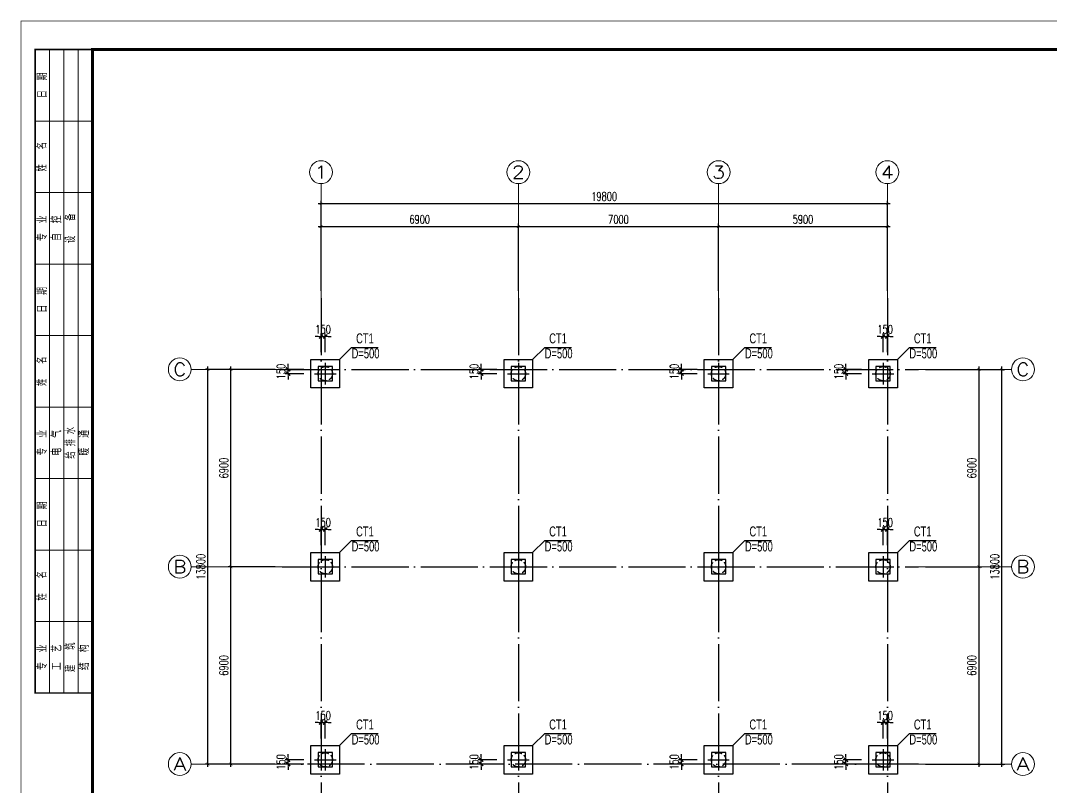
# Model space of a CAD drawing. Extents: x 959592 to 1105020, y -295412 to 379724.
# Drawn here: x 967965 to 1004002, y 139800 to 166608 of the extents above; entities that cross this region are included whole.
import ezdxf
from ezdxf.enums import TextEntityAlignment as Align

# ---------------------------------------------------------------- set-up
doc = ezdxf.new("R2010")
doc.units = 0
doc.header["$LTSCALE"] = 1000
doc.header["$MEASUREMENT"] = 0
for name, pattern in [('CENTER', [2, 1.25, -0.25, 0.25, -0.25]), ('DASH', [0.35, 0.25, -0.1]), ('DOTE', [2.42, 2, -0.2, 0.02, -0.2])]:
    doc.linetypes.add(name, pattern=pattern)
doc.layers.get('0').update_dxf_attribs({"linetype": 'CONTINUOUS'})
doc.layers.get('Defpoints').update_dxf_attribs({"linetype": 'CONTINUOUS', "lineweight": 5})
for name, color, linetype in [('AXIS_TEXT', 7, 'CONTINUOUS'), ('COLU', 7, 'CONTINUOUS'), ('DIMENSION', 3, 'CONTINUOUS'), ('DOTE', 1, 'DOTE'), ('承台', 44, 'CONTINUOUS'), ('承台编号', 7, 'CONTINUOUS'), ('桩编号', 7, 'CONTINUOUS'), ('桩身', 4, 'DASH'), ('桩轴线', 5, 'CENTER')]:
    doc.layers.add(name, color=color, linetype=linetype)
doc.layers.add('DIM', color=3, linetype='CONTINUOUS', lineweight=5)
doc.layers.add('FRAME', color=3, linetype='CONTINUOUS', lineweight=5)
doc.styles.add('_TCH_AXIS', font='COMPLEX', dxfattribs={"bigfont": 'GBCBIG'})
doc.styles.add('BW_Bold', font='Bweng2.shx', dxfattribs={"width": 0.7, "bigfont": 'hztxt.shx'})
doc.styles.add('COMPLEX', font='COMPLEX')
doc.styles.add('DXFS', font='txt.shx', dxfattribs={"width": 0.65, "bigfont": 'dxfs.shx'})
doc.styles.add('TSSD_Dimension', font='TXT.shx', dxfattribs={"width": 0.7, "bigfont": 'hztxt.shx'})
doc.dimstyles.new('TSSD_100_100$0', dxfattribs={"dimtxt": 300, "dimasz": 100, "dimexe": 100, "dimexo": 250, "dimgap": 100, "dimtad": 1, "dimdec": 0, "dimzin": 0, "dimdsep": 46, "dimtxsty": 'TSSD_Dimension', "dimblk1": '_tsdbk', "dimblk2": '_tsdbk', "dimsah": 1, "dimcen": 0, "dimdle": 100, "dimclrt": 7, "dimadec": 1, "dimazin": 0, "dimtfac": 1, "dimtdec": 0, "dimtix": 1, "dimtmove": 2, "dimatfit": 3, "dimldrblk": '_tsdbk', "dimfxl": 100, "dimtolj": 1, "dimtzin": 0, "dimarcsym": 0})

# ---------------------------------------------------------------- blocks, each defined once
blk = doc.blocks.new('_ARCHTICK')
at = {"color": 0, "linetype": 'ByBlock', "const_width": 0.15}
blk.add_lwpolyline([(-0.5, -0.5), (0.5, 0.5)], dxfattribs=at)
blk = doc.blocks.new('*D263')
at = {"layer": 'Defpoints', "color": 0, "ltscale": 0.5, "transparency": 16777216}
for p in [(999351, 147514), (1001472, 147514), (999351, 140614)]:
    blk.add_point(p, dxfattribs=at)
at = {"layer": 'DIM', "color": 0, "lineweight": -2, "ltscale": 0.5, "transparency": 16777216}
for p, q in [((999601, 147514), (1001572, 147514)), ((1001472, 140514), (1001472, 147614)), ((999601, 140614), (1001572, 140614))]:
    blk.add_line(p, q, dxfattribs=at)
at = {"layer": 'DIM', "color": 0, "lineweight": -2, "ltscale": 0.5, "transparency": 16777216, "xscale": 100, "yscale": 100, "zscale": 100}
for p, rotation in [((1001472, 147514), 90), ((1001472, 140614), 270)]:
    blk.add_blockref('_ARCHTICK', p, dxfattribs=dict(at, rotation=rotation))
at = {"layer": 'DIM', "color": 3, "ltscale": 0.5, "transparency": 16777216, "insert": (1001222, 144064), "char_height": 300, "attachment_point": 5, "rotation": 90, "style": 'TSSD_Dimension'}
blk.add_mtext('\\A1;6900', dxfattribs=at)
blk = doc.blocks.new('*D264')
at = {"layer": 'Defpoints', "color": 0, "ltscale": 0.5, "transparency": 16777216}
for p in [(999351, 154414), (1001472, 154414), (999351, 147514)]:
    blk.add_point(p, dxfattribs=at)
at = {"layer": 'DIM', "color": 0, "lineweight": -2, "ltscale": 0.5, "transparency": 16777216}
for p, q in [((999601, 154414), (1001572, 154414)), ((1001472, 147414), (1001472, 154514)), ((999601, 147514), (1001572, 147514))]:
    blk.add_line(p, q, dxfattribs=at)
at = {"layer": 'DIM', "color": 0, "lineweight": -2, "ltscale": 0.5, "transparency": 16777216, "xscale": 100, "yscale": 100, "zscale": 100}
for p, rotation in [((1001472, 154414), 90), ((1001472, 147514), 270)]:
    blk.add_blockref('_ARCHTICK', p, dxfattribs=dict(at, rotation=rotation))
at = {"layer": 'DIM', "color": 3, "ltscale": 0.5, "transparency": 16777216, "insert": (1001222, 150964), "char_height": 300, "attachment_point": 5, "rotation": 90, "style": 'TSSD_Dimension'}
blk.add_mtext('\\A1;6900', dxfattribs=at)
blk = doc.blocks.new('*D265')
at = {"layer": 'Defpoints', "color": 0, "ltscale": 0.5, "transparency": 16777216}
for p in [(999351, 154414), (1002272, 154414), (999351, 140614)]:
    blk.add_point(p, dxfattribs=at)
at = {"layer": 'DIM', "color": 0, "lineweight": -2, "ltscale": 0.5, "transparency": 16777216}
for p, q in [((999601, 154414), (1002372, 154414)), ((1002272, 140514), (1002272, 154514)), ((999601, 140614), (1002372, 140614))]:
    blk.add_line(p, q, dxfattribs=at)
at = {"layer": 'DIM', "color": 0, "lineweight": -2, "ltscale": 0.5, "transparency": 16777216, "xscale": 100, "yscale": 100, "zscale": 100}
for p, rotation in [((1002272, 154414), 90), ((1002272, 140614), 270)]:
    blk.add_blockref('_ARCHTICK', p, dxfattribs=dict(at, rotation=rotation))
at = {"layer": 'DIM', "color": 3, "ltscale": 0.5, "transparency": 16777216, "insert": (1002022, 147514), "char_height": 300, "attachment_point": 5, "rotation": 90, "style": 'TSSD_Dimension'}
blk.add_mtext('\\A1;13800', dxfattribs=at)
blk = doc.blocks.new('*D266')
at = {"layer": 'Defpoints', "color": 0, "ltscale": 0.5, "transparency": 16777216}
for p in [(985367, 159409), (978467, 156909), (985367, 156909)]:
    blk.add_point(p, dxfattribs=at)
at = {"layer": 'DIM', "color": 0, "lineweight": -2, "ltscale": 0.5, "transparency": 16777216}
for p, q in [((978367, 159409), (985467, 159409)), ((978467, 157159), (978467, 159509)), ((985367, 157159), (985367, 159509))]:
    blk.add_line(p, q, dxfattribs=at)
at = {"layer": 'DIM', "color": 0, "lineweight": -2, "ltscale": 0.5, "transparency": 16777216, "xscale": 100, "yscale": 100, "zscale": 100, "rotation": 180}
blk.add_blockref('_ARCHTICK', (978467, 159409), dxfattribs=at)
at = {"layer": 'DIM', "color": 0, "lineweight": -2, "ltscale": 0.5, "transparency": 16777216, "xscale": 100, "yscale": 100, "zscale": 100}
blk.add_blockref('_ARCHTICK', (985367, 159409), dxfattribs=at)
at = {"layer": 'DIM', "color": 3, "ltscale": 0.5, "transparency": 16777216, "insert": (981917, 159659), "char_height": 300, "attachment_point": 5, "style": 'TSSD_Dimension'}
blk.add_mtext('\\A1;6900', dxfattribs=at)
blk = doc.blocks.new('*D267')
at = {"layer": 'Defpoints', "color": 0, "ltscale": 0.5, "transparency": 16777216}
for p in [(992367, 159409), (985367, 156909), (992367, 156909)]:
    blk.add_point(p, dxfattribs=at)
at = {"layer": 'DIM', "color": 0, "lineweight": -2, "ltscale": 0.5, "transparency": 16777216}
for p, q in [((985267, 159409), (992467, 159409)), ((985367, 157159), (985367, 159509)), ((992367, 157159), (992367, 159509))]:
    blk.add_line(p, q, dxfattribs=at)
at = {"layer": 'DIM', "color": 0, "lineweight": -2, "ltscale": 0.5, "transparency": 16777216, "xscale": 100, "yscale": 100, "zscale": 100, "rotation": 180}
blk.add_blockref('_ARCHTICK', (985367, 159409), dxfattribs=at)
at = {"layer": 'DIM', "color": 0, "lineweight": -2, "ltscale": 0.5, "transparency": 16777216, "xscale": 100, "yscale": 100, "zscale": 100}
blk.add_blockref('_ARCHTICK', (992367, 159409), dxfattribs=at)
at = {"layer": 'DIM', "color": 3, "ltscale": 0.5, "transparency": 16777216, "insert": (988867, 159659), "char_height": 300, "attachment_point": 5, "style": 'TSSD_Dimension'}
blk.add_mtext('\\A1;7000', dxfattribs=at)
blk = doc.blocks.new('*D268')
at = {"layer": 'Defpoints', "color": 0, "ltscale": 0.5, "transparency": 16777216}
for p in [(998267, 159409), (992367, 156909), (998267, 156909)]:
    blk.add_point(p, dxfattribs=at)
at = {"layer": 'DIM', "color": 0, "lineweight": -2, "ltscale": 0.5, "transparency": 16777216}
for p, q in [((992267, 159409), (998367, 159409)), ((992367, 157159), (992367, 159509)), ((998267, 157159), (998267, 159509))]:
    blk.add_line(p, q, dxfattribs=at)
at = {"layer": 'DIM', "color": 0, "lineweight": -2, "ltscale": 0.5, "transparency": 16777216, "xscale": 100, "yscale": 100, "zscale": 100, "rotation": 180}
blk.add_blockref('_ARCHTICK', (992367, 159409), dxfattribs=at)
at = {"layer": 'DIM', "color": 0, "lineweight": -2, "ltscale": 0.5, "transparency": 16777216, "xscale": 100, "yscale": 100, "zscale": 100}
blk.add_blockref('_ARCHTICK', (998267, 159409), dxfattribs=at)
at = {"layer": 'DIM', "color": 3, "ltscale": 0.5, "transparency": 16777216, "insert": (995317, 159659), "char_height": 300, "attachment_point": 5, "style": 'TSSD_Dimension'}
blk.add_mtext('\\A1;5900', dxfattribs=at)
blk = doc.blocks.new('*D269')
at = {"layer": 'Defpoints', "color": 0, "ltscale": 0.5, "transparency": 16777216}
for p in [(998267, 160209), (978467, 156909), (998267, 156909)]:
    blk.add_point(p, dxfattribs=at)
at = {"layer": 'DIM', "color": 0, "lineweight": -2, "ltscale": 0.5, "transparency": 16777216}
for p, q in [((978367, 160209), (998367, 160209)), ((978467, 157159), (978467, 160309)), ((998267, 157159), (998267, 160309))]:
    blk.add_line(p, q, dxfattribs=at)
at = {"layer": 'DIM', "color": 0, "lineweight": -2, "ltscale": 0.5, "transparency": 16777216, "xscale": 100, "yscale": 100, "zscale": 100, "rotation": 180}
blk.add_blockref('_ARCHTICK', (978467, 160209), dxfattribs=at)
at = {"layer": 'DIM', "color": 0, "lineweight": -2, "ltscale": 0.5, "transparency": 16777216, "xscale": 100, "yscale": 100, "zscale": 100}
blk.add_blockref('_ARCHTICK', (998267, 160209), dxfattribs=at)
at = {"layer": 'DIM', "color": 3, "ltscale": 0.5, "transparency": 16777216, "insert": (988367, 160459), "char_height": 300, "attachment_point": 5, "style": 'TSSD_Dimension'}
blk.add_mtext('\\A1;19800', dxfattribs=at)
blk = doc.blocks.new('*D270')
at = {"layer": 'Defpoints', "color": 0, "ltscale": 0.5, "transparency": 16777216}
for p in [(975320, 147514), (977112, 147514), (977112, 140614)]:
    blk.add_point(p, dxfattribs=at)
at = {"layer": 'DIM', "color": 0, "lineweight": -2, "ltscale": 0.5, "transparency": 16777216}
for p, q in [((976862, 147514), (975220, 147514)), ((975320, 140514), (975320, 147614)), ((976862, 140614), (975220, 140614))]:
    blk.add_line(p, q, dxfattribs=at)
at = {"layer": 'DIM', "color": 0, "lineweight": -2, "ltscale": 0.5, "transparency": 16777216, "xscale": 100, "yscale": 100, "zscale": 100}
for p, rotation in [((975320, 147514), 90), ((975320, 140614), 270)]:
    blk.add_blockref('_ARCHTICK', p, dxfattribs=dict(at, rotation=rotation))
at = {"layer": 'DIM', "color": 3, "ltscale": 0.5, "transparency": 16777216, "insert": (975070, 144064), "char_height": 300, "attachment_point": 5, "rotation": 90, "style": 'TSSD_Dimension'}
blk.add_mtext('\\A1;6900', dxfattribs=at)
blk = doc.blocks.new('*D271')
at = {"layer": 'Defpoints', "color": 0, "ltscale": 0.5, "transparency": 16777216}
for p in [(975320, 154414), (977112, 154414), (977112, 147514)]:
    blk.add_point(p, dxfattribs=at)
at = {"layer": 'DIM', "color": 0, "lineweight": -2, "ltscale": 0.5, "transparency": 16777216}
for p, q in [((976862, 154414), (975220, 154414)), ((975320, 147414), (975320, 154514)), ((976862, 147514), (975220, 147514))]:
    blk.add_line(p, q, dxfattribs=at)
at = {"layer": 'DIM', "color": 0, "lineweight": -2, "ltscale": 0.5, "transparency": 16777216, "xscale": 100, "yscale": 100, "zscale": 100}
for p, rotation in [((975320, 154414), 90), ((975320, 147514), 270)]:
    blk.add_blockref('_ARCHTICK', p, dxfattribs=dict(at, rotation=rotation))
at = {"layer": 'DIM', "color": 3, "ltscale": 0.5, "transparency": 16777216, "insert": (975070, 150964), "char_height": 300, "attachment_point": 5, "rotation": 90, "style": 'TSSD_Dimension'}
blk.add_mtext('\\A1;6900', dxfattribs=at)
blk = doc.blocks.new('*D272')
at = {"layer": 'Defpoints', "color": 0, "ltscale": 0.5, "transparency": 16777216}
for p in [(974516, 154414), (977112, 154414), (977112, 140614)]:
    blk.add_point(p, dxfattribs=at)
at = {"layer": 'DIM', "color": 0, "lineweight": -2, "ltscale": 0.5, "transparency": 16777216}
for p, q in [((976862, 154414), (974416, 154414)), ((974516, 140514), (974516, 154514)), ((976862, 140614), (974416, 140614))]:
    blk.add_line(p, q, dxfattribs=at)
at = {"layer": 'DIM', "color": 0, "lineweight": -2, "ltscale": 0.5, "transparency": 16777216, "xscale": 100, "yscale": 100, "zscale": 100}
for p, rotation in [((974516, 154414), 90), ((974516, 140614), 270)]:
    blk.add_blockref('_ARCHTICK', p, dxfattribs=dict(at, rotation=rotation))
at = {"layer": 'DIM', "color": 3, "ltscale": 0.5, "transparency": 16777216, "insert": (974266, 147514), "char_height": 300, "attachment_point": 5, "rotation": 90, "style": 'TSSD_Dimension'}
blk.add_mtext('\\A1;13800', dxfattribs=at)
blk = doc.blocks.new('_AXISO')
blk.add_circle((0, 0), 0.5)
at = {"layer": 'AXIS_TEXT', "style": 'COMPLEX', "width": 1.041667}
blk.add_attdef('A', text='', height=0.56, dxfattribs=at).set_placement((-0.25, -0.28), (0.25, -0.28), align=Align.FIT)
blk = doc.blocks.new('_tsdbk')
blk.add_line((-1, 0), (1.5, 0))
at = {"const_width": 0.5}
blk.add_lwpolyline([(-0.7, -0.7), (0.7, 0.7)], dxfattribs=at)
blk = doc.blocks.new('*D277')
at = {"layer": 'Defpoints', "color": 0, "transparency": 16777216}
for p in [(996817, 154414), (997617, 154414), (997617, 154264)]:
    blk.add_point(p, dxfattribs=at)
at = {"layer": 'DIM', "color": 0, "lineweight": -2, "transparency": 16777216}
for p, q in [((996817, 154514), (996817, 154614)), ((997367, 154414), (996717, 154414)), ((997367, 154264), (996717, 154264)), ((996817, 154264), (996817, 154414)), ((996817, 154164), (996817, 154064))]:
    blk.add_line(p, q, dxfattribs=at)
at = {"layer": 'DIM', "color": 0, "lineweight": -2, "transparency": 16777216, "xscale": 100, "yscale": 100, "zscale": 100}
for p, rotation in [((996817, 154414), 270), ((996817, 154264), 90)]:
    blk.add_blockref('_tsdbk', p, dxfattribs=dict(at, rotation=rotation))
at = {"layer": 'DIM', "color": 7, "transparency": 16777216, "insert": (996567, 154339), "char_height": 300, "attachment_point": 5, "rotation": 90, "style": 'TSSD_Dimension'}
blk.add_mtext('\\A1;150', dxfattribs=at)
blk = doc.blocks.new('*D278')
at = {"layer": 'Defpoints', "color": 0, "transparency": 16777216}
for p in [(998267, 155564), (998117, 154764), (998267, 154764)]:
    blk.add_point(p, dxfattribs=at)
at = {"layer": 'DIM', "color": 0, "lineweight": -2, "transparency": 16777216}
for p, q in [((998017, 155564), (997917, 155564)), ((998117, 155014), (998117, 155664)), ((998117, 155564), (998267, 155564)), ((998267, 155014), (998267, 155664)), ((998367, 155564), (998467, 155564))]:
    blk.add_line(p, q, dxfattribs=at)
at = {"layer": 'DIM', "color": 0, "lineweight": -2, "transparency": 16777216, "xscale": 100, "yscale": 100, "zscale": 100}
blk.add_blockref('_tsdbk', (998117, 155564), dxfattribs=at)
at = {"layer": 'DIM', "color": 0, "lineweight": -2, "transparency": 16777216, "xscale": 100, "yscale": 100, "zscale": 100, "rotation": 180}
blk.add_blockref('_tsdbk', (998267, 155564), dxfattribs=at)
at = {"layer": 'DIM', "color": 7, "transparency": 16777216, "insert": (998192, 155814), "char_height": 300, "attachment_point": 5, "style": 'TSSD_Dimension'}
blk.add_mtext('\\A1;150', dxfattribs=at)
blk = doc.blocks.new('*D279')
at = {"layer": 'Defpoints', "color": 0, "transparency": 16777216}
for p in [(998267, 148814), (998117, 148014), (998267, 148014)]:
    blk.add_point(p, dxfattribs=at)
at = {"layer": 'DIM', "color": 0, "lineweight": -2, "transparency": 16777216}
for p, q in [((998117, 148264), (998117, 148914)), ((998267, 148264), (998267, 148914)), ((998017, 148814), (997917, 148814)), ((998117, 148814), (998267, 148814)), ((998367, 148814), (998467, 148814))]:
    blk.add_line(p, q, dxfattribs=at)
at = {"layer": 'DIM', "color": 0, "lineweight": -2, "transparency": 16777216, "xscale": 100, "yscale": 100, "zscale": 100}
blk.add_blockref('_tsdbk', (998117, 148814), dxfattribs=at)
at = {"layer": 'DIM', "color": 0, "lineweight": -2, "transparency": 16777216, "xscale": 100, "yscale": 100, "zscale": 100, "rotation": 180}
blk.add_blockref('_tsdbk', (998267, 148814), dxfattribs=at)
at = {"layer": 'DIM', "color": 7, "transparency": 16777216, "insert": (998192, 149064), "char_height": 300, "attachment_point": 5, "style": 'TSSD_Dimension'}
blk.add_mtext('\\A1;150', dxfattribs=at)
blk = doc.blocks.new('*D280')
at = {"layer": 'Defpoints', "color": 0, "transparency": 16777216}
for p in [(996817, 140764), (997617, 140764), (997617, 140614)]:
    blk.add_point(p, dxfattribs=at)
at = {"layer": 'DIM', "color": 0, "lineweight": -2, "transparency": 16777216}
for p, q in [((996817, 140864), (996817, 140964)), ((997367, 140764), (996717, 140764)), ((997367, 140614), (996717, 140614)), ((996817, 140614), (996817, 140764)), ((996817, 140514), (996817, 140414))]:
    blk.add_line(p, q, dxfattribs=at)
at = {"layer": 'DIM', "color": 0, "lineweight": -2, "transparency": 16777216, "xscale": 100, "yscale": 100, "zscale": 100}
for p, rotation in [((996817, 140764), 270), ((996817, 140614), 90)]:
    blk.add_blockref('_tsdbk', p, dxfattribs=dict(at, rotation=rotation))
at = {"layer": 'DIM', "color": 7, "transparency": 16777216, "insert": (996567, 140689), "char_height": 300, "attachment_point": 5, "rotation": 90, "style": 'TSSD_Dimension'}
blk.add_mtext('\\A1;150', dxfattribs=at)
blk = doc.blocks.new('*D281')
at = {"layer": 'Defpoints', "color": 0, "transparency": 16777216}
for p in [(998267, 142064), (998117, 141264), (998267, 141264)]:
    blk.add_point(p, dxfattribs=at)
at = {"layer": 'DIM', "color": 0, "lineweight": -2, "transparency": 16777216}
for p, q in [((998017, 142064), (997917, 142064)), ((998117, 141514), (998117, 142164)), ((998117, 142064), (998267, 142064)), ((998267, 141514), (998267, 142164)), ((998367, 142064), (998467, 142064))]:
    blk.add_line(p, q, dxfattribs=at)
at = {"layer": 'DIM', "color": 0, "lineweight": -2, "transparency": 16777216, "xscale": 100, "yscale": 100, "zscale": 100}
blk.add_blockref('_tsdbk', (998117, 142064), dxfattribs=at)
at = {"layer": 'DIM', "color": 0, "lineweight": -2, "transparency": 16777216, "xscale": 100, "yscale": 100, "zscale": 100, "rotation": 180}
blk.add_blockref('_tsdbk', (998267, 142064), dxfattribs=at)
at = {"layer": 'DIM', "color": 7, "transparency": 16777216, "insert": (998192, 142314), "char_height": 300, "attachment_point": 5, "style": 'TSSD_Dimension'}
blk.add_mtext('\\A1;150', dxfattribs=at)
blk = doc.blocks.new('*D282')
at = {"layer": 'Defpoints', "color": 0, "transparency": 16777216}
for p in [(991067, 154414), (991867, 154414), (991867, 154264)]:
    blk.add_point(p, dxfattribs=at)
at = {"layer": 'DIM', "color": 0, "lineweight": -2, "transparency": 16777216}
for p, q in [((991067, 154514), (991067, 154614)), ((991617, 154414), (990967, 154414)), ((991617, 154264), (990967, 154264)), ((991067, 154264), (991067, 154414)), ((991067, 154164), (991067, 154064))]:
    blk.add_line(p, q, dxfattribs=at)
at = {"layer": 'DIM', "color": 0, "lineweight": -2, "transparency": 16777216, "xscale": 100, "yscale": 100, "zscale": 100}
for p, rotation in [((991067, 154414), 270), ((991067, 154264), 90)]:
    blk.add_blockref('_tsdbk', p, dxfattribs=dict(at, rotation=rotation))
at = {"layer": 'DIM', "color": 7, "transparency": 16777216, "insert": (990817, 154339), "char_height": 300, "attachment_point": 5, "rotation": 90, "style": 'TSSD_Dimension'}
blk.add_mtext('\\A1;150', dxfattribs=at)
blk = doc.blocks.new('*D283')
at = {"layer": 'Defpoints', "color": 0, "transparency": 16777216}
for p in [(991067, 140764), (991867, 140764), (991867, 140614)]:
    blk.add_point(p, dxfattribs=at)
at = {"layer": 'DIM', "color": 0, "lineweight": -2, "transparency": 16777216}
for p, q in [((991067, 140864), (991067, 140964)), ((991617, 140764), (990967, 140764)), ((991617, 140614), (990967, 140614)), ((991067, 140614), (991067, 140764)), ((991067, 140514), (991067, 140414))]:
    blk.add_line(p, q, dxfattribs=at)
at = {"layer": 'DIM', "color": 0, "lineweight": -2, "transparency": 16777216, "xscale": 100, "yscale": 100, "zscale": 100}
for p, rotation in [((991067, 140764), 270), ((991067, 140614), 90)]:
    blk.add_blockref('_tsdbk', p, dxfattribs=dict(at, rotation=rotation))
at = {"layer": 'DIM', "color": 7, "transparency": 16777216, "insert": (990817, 140689), "char_height": 300, "attachment_point": 5, "rotation": 90, "style": 'TSSD_Dimension'}
blk.add_mtext('\\A1;150', dxfattribs=at)
blk = doc.blocks.new('*D284')
at = {"layer": 'Defpoints', "color": 0, "transparency": 16777216}
for p in [(984067, 154414), (984867, 154414), (984867, 154264)]:
    blk.add_point(p, dxfattribs=at)
at = {"layer": 'DIM', "color": 0, "lineweight": -2, "transparency": 16777216}
for p, q in [((984067, 154514), (984067, 154614)), ((984617, 154414), (983967, 154414)), ((984617, 154264), (983967, 154264)), ((984067, 154264), (984067, 154414)), ((984067, 154164), (984067, 154064))]:
    blk.add_line(p, q, dxfattribs=at)
at = {"layer": 'DIM', "color": 0, "lineweight": -2, "transparency": 16777216, "xscale": 100, "yscale": 100, "zscale": 100}
for p, rotation in [((984067, 154414), 270), ((984067, 154264), 90)]:
    blk.add_blockref('_tsdbk', p, dxfattribs=dict(at, rotation=rotation))
at = {"layer": 'DIM', "color": 7, "transparency": 16777216, "insert": (983817, 154339), "char_height": 300, "attachment_point": 5, "rotation": 90, "style": 'TSSD_Dimension'}
blk.add_mtext('\\A1;150', dxfattribs=at)
blk = doc.blocks.new('*D285')
at = {"layer": 'Defpoints', "color": 0, "transparency": 16777216}
for p in [(984067, 140764), (984867, 140764), (984867, 140614)]:
    blk.add_point(p, dxfattribs=at)
at = {"layer": 'DIM', "color": 0, "lineweight": -2, "transparency": 16777216}
for p, q in [((984067, 140864), (984067, 140964)), ((984617, 140764), (983967, 140764)), ((984617, 140614), (983967, 140614)), ((984067, 140614), (984067, 140764)), ((984067, 140514), (984067, 140414))]:
    blk.add_line(p, q, dxfattribs=at)
at = {"layer": 'DIM', "color": 0, "lineweight": -2, "transparency": 16777216, "xscale": 100, "yscale": 100, "zscale": 100}
for p, rotation in [((984067, 140764), 270), ((984067, 140614), 90)]:
    blk.add_blockref('_tsdbk', p, dxfattribs=dict(at, rotation=rotation))
at = {"layer": 'DIM', "color": 7, "transparency": 16777216, "insert": (983817, 140689), "char_height": 300, "attachment_point": 5, "rotation": 90, "style": 'TSSD_Dimension'}
blk.add_mtext('\\A1;150', dxfattribs=at)
blk = doc.blocks.new('*D286')
at = {"layer": 'Defpoints', "color": 0, "transparency": 16777216}
for p in [(977317, 154414), (978117, 154414), (978117, 154264)]:
    blk.add_point(p, dxfattribs=at)
at = {"layer": 'DIM', "color": 0, "lineweight": -2, "transparency": 16777216}
for p, q in [((977317, 154514), (977317, 154614)), ((977867, 154414), (977217, 154414)), ((977867, 154264), (977217, 154264)), ((977317, 154264), (977317, 154414)), ((977317, 154164), (977317, 154064))]:
    blk.add_line(p, q, dxfattribs=at)
at = {"layer": 'DIM', "color": 0, "lineweight": -2, "transparency": 16777216, "xscale": 100, "yscale": 100, "zscale": 100}
for p, rotation in [((977317, 154414), 270), ((977317, 154264), 90)]:
    blk.add_blockref('_tsdbk', p, dxfattribs=dict(at, rotation=rotation))
at = {"layer": 'DIM', "color": 7, "transparency": 16777216, "insert": (977067, 154339), "char_height": 300, "attachment_point": 5, "rotation": 90, "style": 'TSSD_Dimension'}
blk.add_mtext('\\A1;150', dxfattribs=at)
blk = doc.blocks.new('*D287')
at = {"layer": 'Defpoints', "color": 0, "transparency": 16777216}
for p in [(978617, 155564), (978467, 154764), (978617, 154764)]:
    blk.add_point(p, dxfattribs=at)
at = {"layer": 'DIM', "color": 0, "lineweight": -2, "transparency": 16777216}
for p, q in [((978367, 155564), (978267, 155564)), ((978467, 155014), (978467, 155664)), ((978467, 155564), (978617, 155564)), ((978617, 155014), (978617, 155664)), ((978717, 155564), (978817, 155564))]:
    blk.add_line(p, q, dxfattribs=at)
at = {"layer": 'DIM', "color": 0, "lineweight": -2, "transparency": 16777216, "xscale": 100, "yscale": 100, "zscale": 100}
blk.add_blockref('_tsdbk', (978467, 155564), dxfattribs=at)
at = {"layer": 'DIM', "color": 0, "lineweight": -2, "transparency": 16777216, "xscale": 100, "yscale": 100, "zscale": 100, "rotation": 180}
blk.add_blockref('_tsdbk', (978617, 155564), dxfattribs=at)
at = {"layer": 'DIM', "color": 7, "transparency": 16777216, "insert": (978542, 155814), "char_height": 300, "attachment_point": 5, "style": 'TSSD_Dimension'}
blk.add_mtext('\\A1;150', dxfattribs=at)
blk = doc.blocks.new('*D288')
at = {"layer": 'Defpoints', "color": 0, "transparency": 16777216}
for p in [(978617, 148814), (978467, 148014), (978617, 148014)]:
    blk.add_point(p, dxfattribs=at)
at = {"layer": 'DIM', "color": 0, "lineweight": -2, "transparency": 16777216}
for p, q in [((978467, 148264), (978467, 148914)), ((978617, 148264), (978617, 148914)), ((978367, 148814), (978267, 148814)), ((978467, 148814), (978617, 148814)), ((978717, 148814), (978817, 148814))]:
    blk.add_line(p, q, dxfattribs=at)
at = {"layer": 'DIM', "color": 0, "lineweight": -2, "transparency": 16777216, "xscale": 100, "yscale": 100, "zscale": 100}
blk.add_blockref('_tsdbk', (978467, 148814), dxfattribs=at)
at = {"layer": 'DIM', "color": 0, "lineweight": -2, "transparency": 16777216, "xscale": 100, "yscale": 100, "zscale": 100, "rotation": 180}
blk.add_blockref('_tsdbk', (978617, 148814), dxfattribs=at)
at = {"layer": 'DIM', "color": 7, "transparency": 16777216, "insert": (978542, 149064), "char_height": 300, "attachment_point": 5, "style": 'TSSD_Dimension'}
blk.add_mtext('\\A1;150', dxfattribs=at)
blk = doc.blocks.new('*D289')
at = {"layer": 'Defpoints', "color": 0, "transparency": 16777216}
for p in [(977317, 140764), (978117, 140764), (978117, 140614)]:
    blk.add_point(p, dxfattribs=at)
at = {"layer": 'DIM', "color": 0, "lineweight": -2, "transparency": 16777216}
for p, q in [((977317, 140864), (977317, 140964)), ((977867, 140764), (977217, 140764)), ((977867, 140614), (977217, 140614)), ((977317, 140614), (977317, 140764)), ((977317, 140514), (977317, 140414))]:
    blk.add_line(p, q, dxfattribs=at)
at = {"layer": 'DIM', "color": 0, "lineweight": -2, "transparency": 16777216, "xscale": 100, "yscale": 100, "zscale": 100}
for p, rotation in [((977317, 140764), 270), ((977317, 140614), 90)]:
    blk.add_blockref('_tsdbk', p, dxfattribs=dict(at, rotation=rotation))
at = {"layer": 'DIM', "color": 7, "transparency": 16777216, "insert": (977067, 140689), "char_height": 300, "attachment_point": 5, "rotation": 90, "style": 'TSSD_Dimension'}
blk.add_mtext('\\A1;150', dxfattribs=at)
blk = doc.blocks.new('*D290')
at = {"layer": 'Defpoints', "color": 0, "transparency": 16777216}
for p in [(978617, 142064), (978467, 141264), (978617, 141264)]:
    blk.add_point(p, dxfattribs=at)
at = {"layer": 'DIM', "color": 0, "lineweight": -2, "transparency": 16777216}
for p, q in [((978367, 142064), (978267, 142064)), ((978467, 141514), (978467, 142164)), ((978467, 142064), (978617, 142064)), ((978617, 141514), (978617, 142164)), ((978717, 142064), (978817, 142064))]:
    blk.add_line(p, q, dxfattribs=at)
at = {"layer": 'DIM', "color": 0, "lineweight": -2, "transparency": 16777216, "xscale": 100, "yscale": 100, "zscale": 100}
blk.add_blockref('_tsdbk', (978467, 142064), dxfattribs=at)
at = {"layer": 'DIM', "color": 0, "lineweight": -2, "transparency": 16777216, "xscale": 100, "yscale": 100, "zscale": 100, "rotation": 180}
blk.add_blockref('_tsdbk', (978617, 142064), dxfattribs=at)
at = {"layer": 'DIM', "color": 7, "transparency": 16777216, "insert": (978542, 142314), "char_height": 300, "attachment_point": 5, "style": 'TSSD_Dimension'}
blk.add_mtext('\\A1;150', dxfattribs=at)
blk = doc.blocks.new('BW-43091906', base_point=(-152259, 7688, 0))
at = {"layer": 'FRAME'}
for points, const_width in [([(-152259, 49688), (-152259, 7688), (-92859, 7688), (-92859, 49688)], 20), ([(-149759, 48688), (-149759, 8688), (-93859, 8688), (-93859, 48688)], 100)]:
    blk.add_lwpolyline(points, close=True, dxfattribs=dict(at, const_width=const_width))
at = {"layer": 'FRAME', "const_width": 50}
blk.add_lwpolyline([(-149759, 48688), (-151759, 48688), (-151759, 26188), (-149759, 26188)], dxfattribs=at)
at = {"layer": 'FRAME'}
for points in [[(-151259, 26188), (-151259, 48688)], [(-150759, 26188), (-150759, 48688)], [(-150259, 26188), (-150259, 48688)], [(-149759, 46188), (-151759, 46188)], [(-149759, 43688), (-151759, 43688)], [(-149759, 41188), (-151759, 41188)], [(-149759, 38688), (-151759, 38688)], [(-149759, 36188), (-151759, 36188)], [(-149759, 33688), (-151759, 33688)], [(-149759, 31188), (-151759, 31188)], [(-149759, 28688), (-151759, 28688)]]:
    blk.add_lwpolyline(points, dxfattribs=at)
at = {"layer": 'FRAME', "char_height": 300, "attachment_point": 5, "rotation": 90, "style": 'DXFS'}
for s, insert, width in [('{\\f宋体|b0|i0|c134|p2;日\\Ftxt.shx,dxfs.shx|c134;  \\f宋体|b0|i0|c134|p2;期\\P}', (-151509, 47438), 1132.5), ('姓   名', (-151509, 44938), 1185), ('{\\f宋体|b0|i0|c134|p2;专\\Ftxt.shx,dxfs.shx|c134;  \\f宋体|b0|i0|c134|p2;业\\P}', (-151509, 42438), 1203.38), ('{\\f宋体|b0|i0|c134|p2;自\\Ftxt.shx,dxfs.shx|c134;  \\f宋体|b0|i0|c134|p2;控\\P}', (-151009, 42438), 1148.25), ('设   备', (-150509, 42438), 1227), ('{\\f宋体|b0|i0|c134|p2;日\\Ftxt.shx,dxfs.shx|c134;  \\f宋体|b0|i0|c134|p2;期\\P}', (-151509, 39938), 1132.5), ('姓   名', (-151509, 37438), 1185), ('{\\f宋体|b0|i0|c134|p2;专\\Ftxt.shx,dxfs.shx|c134;  \\f宋体|b0|i0|c134|p2;业\\P}', (-151509, 34938), 1203.38), ('{\\f宋体|b0|i0|c134|p2;电\\Ftxt.shx,dxfs.shx|c134;  \\f宋体|b0|i0|c134|p2;气\\P}', (-151009, 34938), 1182.38), ('给 排 水', (-150509, 34938), 1352.62), ('{\\f宋体|b0|i0|c134|p2;暖\\Ftxt.shx,dxfs.shx|c134;  \\f宋体|b0|i0|c134|p2;通\\P}', (-150039, 34938), 1200.75), ('{\\f宋体|b0|i0|c134|p2;日\\Ftxt.shx,dxfs.shx|c134;  \\f宋体|b0|i0|c134|p2;期\\P}', (-151509, 32438), 1132.5), ('姓   名', (-151509, 29938), 1185), ('{\\f宋体|b0|i0|c134|p2;专\\Ftxt.shx,dxfs.shx|c134;  \\f宋体|b0|i0|c134|p2;业\\P}', (-151509, 27438), 1203.38), ('{\\f宋体|b0|i0|c134|p2;工\\Ftxt.shx,dxfs.shx|c134;  \\f宋体|b0|i0|c134|p2;艺\\P}', (-151009, 27438), 1177.12), ('建   筑', (-150509, 27438), 1206), ('{\\f宋体|b0|i0|c134|p2;结\\Ftxt.shx,dxfs.shx|c134;  \\f宋体|b0|i0|c134|p2;构\\P}', (-150039, 27438), 1192.88)]:
    blk.add_mtext(s, dxfattribs=dict(at, insert=insert, width=width))

msp = doc.modelspace()

# ---------------------------------------------------------------- linework, layer by layer
at = {"layer": 'COLU'}
for points in [[(978866.983, 154013.693), (978866.983, 154513.693), (978366.983, 154513.693), (978366.983, 154013.693)], [(985616.983, 154013.693), (985616.983, 154513.693), (985116.983, 154513.693), (985116.983, 154013.693)], [(992616.983, 154013.693), (992616.983, 154513.693), (992116.983, 154513.693), (992116.983, 154013.693)], [(998366.983, 154013.693), (998366.983, 154513.693), (997866.983, 154513.693), (997866.983, 154013.693)], [(978866.983, 147263.693), (978866.983, 147763.693), (978366.983, 147763.693), (978366.983, 147263.693)], [(985616.983, 147263.693), (985616.983, 147763.693), (985116.983, 147763.693), (985116.983, 147263.693)], [(992616.983, 147263.693), (992616.983, 147763.693), (992116.983, 147763.693), (992116.983, 147263.693)], [(998366.983, 147263.693), (998366.983, 147763.693), (997866.983, 147763.693), (997866.983, 147263.693)], [(978866.983, 140513.693), (978866.983, 141013.693), (978366.983, 141013.693), (978366.983, 140513.693)], [(985616.983, 140513.693), (985616.983, 141013.693), (985116.983, 141013.693), (985116.983, 140513.693)], [(992616.983, 140513.693), (992616.983, 141013.693), (992116.983, 141013.693), (992116.983, 140513.693)], [(998366.983, 140513.693), (998366.983, 141013.693), (997866.983, 141013.693), (997866.983, 140513.693)]]:
    msp.add_lwpolyline(points, close=True, dxfattribs=at)
at = {"layer": 'DIM', "ltscale": 0.5}
for p, q in [((978466.983, 156908.693), (978466.983, 160908.693)), ((985366.983, 156908.693), (985366.983, 160908.693)), ((992366.983, 156908.693), (992366.983, 160908.693)), ((998266.983, 156908.693), (998266.983, 160908.693)), ((977111.983, 154413.693), (973929.483, 154413.693)), ((999350.983, 154413.693), (1002607.983, 154413.693)), ((977111.983, 147513.693), (973929.483, 147513.693)), ((999350.983, 147513.693), (1002607.983, 147513.693)), ((977111.983, 140613.693), (973929.483, 140613.693)), ((999350.983, 140613.693), (1002607.983, 140613.693))]:
    msp.add_line(p, q, dxfattribs=at)
at = {"layer": 'DOTE', "linetype": 'DOTE'}
for p, q in [((978466.983, 156908.693), (978466.983, 138118.693)), ((985366.983, 156908.693), (985366.983, 138118.693)), ((992366.983, 156908.693), (992366.983, 138118.693)), ((998266.983, 156908.693), (998266.983, 138118.693)), ((977111.983, 154413.693), (999350.983, 154413.693)), ((977111.983, 147513.693), (999350.983, 147513.693)), ((999350.983, 140613.693), (977111.983, 140613.693))]:
    msp.add_line(p, q, dxfattribs=at)
at = {"layer": '承台'}
for points in [[(978116.983, 154763.693), (979116.983, 154763.693), (979116.983, 153763.693), (978116.983, 153763.693)], [(984866.983, 154763.693), (985866.983, 154763.693), (985866.983, 153763.693), (984866.983, 153763.693)], [(991866.983, 154763.693), (992866.983, 154763.693), (992866.983, 153763.693), (991866.983, 153763.693)], [(997616.983, 154763.693), (998616.983, 154763.693), (998616.983, 153763.693), (997616.983, 153763.693)], [(978116.983, 148013.693), (979116.983, 148013.693), (979116.983, 147013.693), (978116.983, 147013.693)], [(984866.983, 148013.693), (985866.983, 148013.693), (985866.983, 147013.693), (984866.983, 147013.693)], [(991866.983, 148013.693), (992866.983, 148013.693), (992866.983, 147013.693), (991866.983, 147013.693)], [(997616.983, 148013.693), (998616.983, 148013.693), (998616.983, 147013.693), (997616.983, 147013.693)], [(978116.983, 141263.693), (979116.983, 141263.693), (979116.983, 140263.693), (978116.983, 140263.693)], [(984866.983, 141263.693), (985866.983, 141263.693), (985866.983, 140263.693), (984866.983, 140263.693)], [(991866.983, 141263.693), (992866.983, 141263.693), (992866.983, 140263.693), (991866.983, 140263.693)], [(997616.983, 141263.693), (998616.983, 141263.693), (998616.983, 140263.693), (997616.983, 140263.693)]]:
    msp.add_lwpolyline(points, close=True, dxfattribs=at)
at = {"layer": '承台编号'}
for points in [[(979116.983, 154763.693), (979536.983, 155183.693), (980469.867, 155183.693)], [(985866.983, 154763.693), (986286.983, 155183.693), (987219.867, 155183.693)], [(992866.983, 154763.693), (993286.983, 155183.693), (994219.867, 155183.693)], [(998616.983, 154763.693), (999036.983, 155183.693), (999969.867, 155183.693)], [(979116.983, 148013.693), (979536.983, 148433.693), (980469.867, 148433.693)], [(985866.983, 148013.693), (986286.983, 148433.693), (987219.867, 148433.693)], [(992866.983, 148013.693), (993286.983, 148433.693), (994219.867, 148433.693)], [(998616.983, 148013.693), (999036.983, 148433.693), (999969.867, 148433.693)], [(979116.983, 141263.693), (979536.983, 141683.693), (980469.867, 141683.693)], [(985866.983, 141263.693), (986286.983, 141683.693), (987219.867, 141683.693)], [(992866.983, 141263.693), (993286.983, 141683.693), (994219.867, 141683.693)], [(998616.983, 141263.693), (999036.983, 141683.693), (999969.867, 141683.693)]]:
    msp.add_lwpolyline(points, dxfattribs=at)
at = {"layer": '桩身'}
for centre in [(978616.983, 154263.693), (985366.983, 154263.693), (992366.983, 154263.693), (998116.983, 154263.693), (978616.983, 147513.693), (985366.983, 147513.693), (992366.983, 147513.693), (998116.983, 147513.693), (978616.983, 140763.693), (985366.983, 140763.693), (992366.983, 140763.693), (998116.983, 140763.693)]:
    msp.add_circle(centre, 250, dxfattribs=at)
at = {"layer": '桩轴线'}
for p, q in [((978616.983, 154638.693), (978616.983, 153888.693)), ((985366.983, 154638.693), (985366.983, 153888.693)), ((992366.983, 154638.693), (992366.983, 153888.693)), ((998116.983, 154638.693), (998116.983, 153888.693)), ((978241.983, 154263.693), (978991.983, 154263.693)), ((984991.983, 154263.693), (985741.983, 154263.693)), ((991991.983, 154263.693), (992741.983, 154263.693)), ((997741.983, 154263.693), (998491.983, 154263.693)), ((978616.983, 147888.693), (978616.983, 147138.693)), ((985366.983, 147888.693), (985366.983, 147138.693)), ((992366.983, 147888.693), (992366.983, 147138.693)), ((998116.983, 147888.693), (998116.983, 147138.693)), ((978241.983, 147513.693), (978991.983, 147513.693)), ((984991.983, 147513.693), (985741.983, 147513.693)), ((991991.983, 147513.693), (992741.983, 147513.693)), ((997741.983, 147513.693), (998491.983, 147513.693)), ((978616.983, 141138.693), (978616.983, 140388.693)), ((985366.983, 141138.693), (985366.983, 140388.693)), ((992366.983, 141138.693), (992366.983, 140388.693)), ((998116.983, 141138.693), (998116.983, 140388.693)), ((978241.983, 140763.693), (978991.983, 140763.693)), ((984991.983, 140763.693), (985741.983, 140763.693)), ((991991.983, 140763.693), (992741.983, 140763.693)), ((997741.983, 140763.693), (998491.983, 140763.693))]:
    msp.add_line(p, q, dxfattribs=at)

# ---------------------------------------------------------------- block references
at = {"layer": 'DIM', "ltscale": 0.5}
ref = msp.add_blockref('_AXISO', (978466.983, 161308.693), dxfattribs=dict(at, xscale=800, yscale=800, zscale=800))
ref.add_attrib('A', '1', dxfattribs={"layer": 'AXIS_TEXT', "height": 452.548, "style": '_TCH_AXIS', "width": 2.333333}).set_placement((978240.709, 161082.419), (978693.257, 161082.419), align=Align.FIT)
ref = msp.add_blockref('_AXISO', (985366.983, 161308.693), dxfattribs=dict(at, xscale=800, yscale=800, zscale=800))
ref.add_attrib('A', '2', dxfattribs={"layer": 'AXIS_TEXT', "height": 452.548, "style": '_TCH_AXIS', "width": 1.5}).set_placement((985140.709, 161082.419), (985593.257, 161082.419), align=Align.FIT)
ref = msp.add_blockref('_AXISO', (992366.983, 161308.693), dxfattribs=dict(at, xscale=800, yscale=800, zscale=800))
ref.add_attrib('A', '3', dxfattribs={"layer": 'AXIS_TEXT', "height": 452.548, "style": '_TCH_AXIS', "width": 1.5}).set_placement((992140.709, 161082.419), (992593.257, 161082.419), align=Align.FIT)
ref = msp.add_blockref('_AXISO', (998266.983, 161308.693), dxfattribs=dict(at, xscale=800, yscale=800, zscale=800))
ref.add_attrib('A', '4', dxfattribs={"layer": 'AXIS_TEXT', "height": 452.548, "style": '_TCH_AXIS', "width": 1.3125}).set_placement((998040.709, 161082.419), (998493.257, 161082.419), align=Align.FIT)
ref = msp.add_blockref('_AXISO', (973529.483, 154413.693), dxfattribs=dict(at, xscale=800, yscale=800, zscale=800))
ref.add_attrib('A', 'C', dxfattribs={"layer": 'AXIS_TEXT', "height": 452.548, "style": '_TCH_AXIS', "width": 1.4}).set_placement((973303.209, 154187.419), (973755.757, 154187.419), align=Align.FIT)
ref = msp.add_blockref('_AXISO', (1003007.983, 154413.693), dxfattribs=dict(at, xscale=800, yscale=800, zscale=800))
ref.add_attrib('A', 'C', dxfattribs={"layer": 'AXIS_TEXT', "height": 452.548, "style": '_TCH_AXIS', "width": 1.4}).set_placement((1002781.709, 154187.419), (1003234.257, 154187.419), align=Align.FIT)
ref = msp.add_blockref('_AXISO', (973529.483, 147513.693), dxfattribs=dict(at, xscale=800, yscale=800, zscale=800))
ref.add_attrib('A', 'B', dxfattribs={"layer": 'AXIS_TEXT', "height": 452.548, "style": '_TCH_AXIS', "width": 1.235294}).set_placement((973303.209, 147287.419), (973755.757, 147287.419), align=Align.FIT)
ref = msp.add_blockref('_AXISO', (1003007.983, 147513.693), dxfattribs=dict(at, xscale=800, yscale=800, zscale=800))
ref.add_attrib('A', 'B', dxfattribs={"layer": 'AXIS_TEXT', "height": 452.548, "style": '_TCH_AXIS', "width": 1.235294}).set_placement((1002781.709, 147287.419), (1003234.257, 147287.419), align=Align.FIT)
ref = msp.add_blockref('_AXISO', (973529.483, 140613.693), dxfattribs=dict(at, xscale=800, yscale=800, zscale=800))
ref.add_attrib('A', 'A', dxfattribs={"layer": 'AXIS_TEXT', "height": 452.548, "style": '_TCH_AXIS', "width": 1.166667}).set_placement((973303.209, 140387.419), (973755.757, 140387.419), align=Align.FIT)
ref = msp.add_blockref('_AXISO', (1003007.983, 140613.693), dxfattribs=dict(at, xscale=800, yscale=800, zscale=800))
ref.add_attrib('A', 'A', dxfattribs={"layer": 'AXIS_TEXT', "height": 452.548, "style": '_TCH_AXIS', "width": 1.166667}).set_placement((1002781.709, 140387.419), (1003234.257, 140387.419), align=Align.FIT)
at = {"layer": 'DIMENSION'}
msp.add_blockref('BW-43091906', (967975.021, 124598.189, 0), dxfattribs=at)

# ---------------------------------------------------------------- texts
at = {"layer": '承台编号', "style": 'BW_Bold', "width": 0.7}
for p in [(980003.425, 155218.693), (986753.425, 155218.693), (993753.425, 155218.693), (999503.425, 155218.693), (980003.425, 148468.693), (986753.425, 148468.693), (993753.425, 148468.693), (999503.425, 148468.693), (980003.425, 141718.693), (986753.425, 141718.693), (993753.425, 141718.693), (999503.425, 141718.693)]:
    msp.add_text('CT1', height=350, dxfattribs=at).set_placement(p, align=Align.BOTTOM_CENTER)
at = {"layer": '桩编号', "style": 'BW_Bold', "width": 0.7}
for p in [(979536.983, 154798.693), (986286.983, 154798.693), (993286.983, 154798.693), (999036.983, 154798.693), (979536.983, 148048.693), (986286.983, 148048.693), (993286.983, 148048.693), (999036.983, 148048.693), (979536.983, 141298.693), (986286.983, 141298.693), (993286.983, 141298.693), (999036.983, 141298.693)]:
    msp.add_text('D=500', height=350, dxfattribs=at).set_placement(p)

# ---------------------------------------------------------------- dimensions: what is measured, and where the dimension line sits
at = {"layer": 'DIM', "ltscale": 0.5}
for p1, p2, distance, picture, middle in [((978466.983, 156908.693), (998266.983, 156908.693), 3300, '*D269', (988366.983, 160458.693)), ((978466.983, 156908.693), (985366.983, 156908.693), 2500, '*D266', (981916.983, 159658.693)), ((985366.983, 156908.693), (992366.983, 156908.693), 2500, '*D267', (988866.983, 159658.693)), ((992366.983, 156908.693), (998266.983, 156908.693), 2500, '*D268', (995316.983, 159658.693)), ((977111.983, 140613.693), (977111.983, 154413.693), 2595.5, '*D272', (974266.483, 147513.693)), ((977111.983, 147513.693), (977111.983, 154413.693), 1791.5, '*D271', (975070.483, 150963.693)), ((999350.983, 147513.693), (999350.983, 154413.693), -2121, '*D264', (1001221.983, 150963.693)), ((999350.983, 140613.693), (999350.983, 154413.693), -2921, '*D265', (1002021.983, 147513.693)), ((977111.983, 140613.693), (977111.983, 147513.693), 1791.5, '*D270', (975070.483, 144063.693)), ((999350.983, 140613.693), (999350.983, 147513.693), -2121, '*D263', (1001221.983, 144063.693))]:
    dim = msp.add_aligned_dim(p1=p1, p2=p2, distance=distance, dimstyle='TSSD_100_100$0', override={"dimblk": 'ARCHTICK', "dimsah": 0, "dimclrt": 3, "dimadec": 0, "dimfxl": 1}, dxfattribs=at)
    dim.commit()
    dim.dimension.update_dxf_attribs({"geometry": picture, "text_midpoint": middle})
at = {"layer": 'DIM'}
for base, p1, p2, picture, middle in [((978616.983, 155563.693), (978466.983, 154763.693), (978616.983, 154763.693), '*D287', (978541.983, 155813.693)), ((998266.983, 155563.693), (998116.983, 154763.693), (998266.983, 154763.693), '*D278', (998191.983, 155813.693)), ((978616.983, 148813.693), (978466.983, 148013.693), (978616.983, 148013.693), '*D288', (978541.983, 149063.693)), ((998266.983, 148813.693), (998116.983, 148013.693), (998266.983, 148013.693), '*D279', (998191.983, 149063.693)), ((978616.983, 142063.693), (978466.983, 141263.693), (978616.983, 141263.693), '*D290', (978541.983, 142313.693)), ((998266.983, 142063.693), (998116.983, 141263.693), (998266.983, 141263.693), '*D281', (998191.983, 142313.693))]:
    dim = msp.add_linear_dim(base=base, p1=p1, p2=p2, dimstyle='TSSD_100_100$0', dxfattribs=at)
    dim.commit()
    dim.dimension.update_dxf_attribs({"geometry": picture, "text_midpoint": middle})
for base, p1, p2, picture, middle in [((977316.983, 154413.693), (978116.983, 154263.693), (978116.983, 154413.693), '*D286', (977066.983, 154338.693)), ((984066.983, 154413.693), (984866.983, 154263.693), (984866.983, 154413.693), '*D284', (983816.983, 154338.693)), ((991066.983, 154413.693), (991866.983, 154263.693), (991866.983, 154413.693), '*D282', (990816.983, 154338.693)), ((996816.983, 154413.693), (997616.983, 154263.693), (997616.983, 154413.693), '*D277', (996566.983, 154338.693)), ((977316.983, 140763.693), (978116.983, 140613.693), (978116.983, 140763.693), '*D289', (977066.983, 140688.693)), ((984066.983, 140763.693), (984866.983, 140613.693), (984866.983, 140763.693), '*D285', (983816.983, 140688.693)), ((991066.983, 140763.693), (991866.983, 140613.693), (991866.983, 140763.693), '*D283', (990816.983, 140688.693)), ((996816.983, 140763.693), (997616.983, 140613.693), (997616.983, 140763.693), '*D280', (996566.983, 140688.693))]:
    dim = msp.add_linear_dim(base=base, p1=p1, p2=p2, angle=90, dimstyle='TSSD_100_100$0', dxfattribs=at)
    dim.commit()
    dim.dimension.update_dxf_attribs({"geometry": picture, "text_midpoint": middle})

doc.saveas('drawing.dxf')
